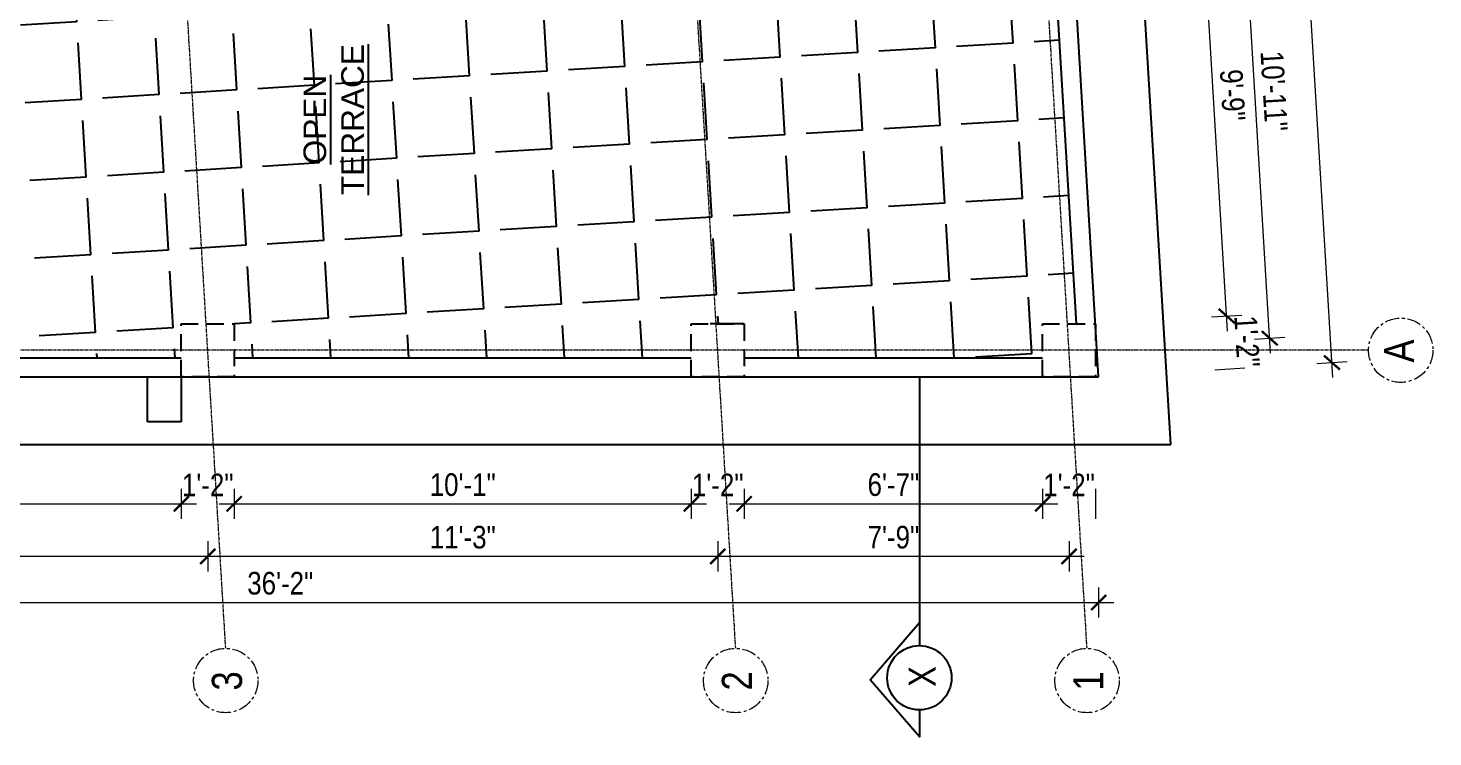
# Model space of a CAD drawing. Header units: inches. Extents: x -10117506 to -5032697, y -6529230 to -3253155.
# Drawn here: x -5060192.8 to -5059820.3, y -3255111.4 to -3254923.5 of the extents above; entities that cross this region are included whole.
import ezdxf

# ---------------------------------------------------------------- set-up
doc = ezdxf.new("R2010")
doc.units = ezdxf.units.IN
doc.header["$LTSCALE"] = 2
doc.header["$MEASUREMENT"] = 0
doc.header["$PDMODE"] = 34
doc.linetypes.add('CENTER', pattern=[2, 1.25, -0.25, 0.25, -0.25])
doc.linetypes.add('HIDDEN', pattern=[0.375, 0.25, -0.125])
doc.layers.get('0').update_dxf_attribs({"linetype": 'CONTINUOUS'})
doc.layers.get('DEFPOINTS').update_dxf_attribs({"color": 141, "linetype": 'CONTINUOUS'})
doc.layers.add('A-Hatch', color=7, linetype='CONTINUOUS')
for name, color, linetype, lineweight in [('Annotations-Bold.w', 177, 'CONTINUOUS', 13), ('DIM 1-100', 4, 'CONTINUOUS', 13), ('TEXT', 181, 'CONTINUOUS', 25)]:
    doc.layers.add(name, color=color, linetype=linetype, lineweight=lineweight)
doc.styles.add('ARAIL', font='ARIALN.TTF')
doc.styles.add('arial.', font='arial.ttf')
doc.styles.get("Standard").update_dxf_attribs({"font": 'ARIALN.TTF'})
doc.dimstyles.new('1 by 96', dxfattribs={"dimtxt": 6, "dimasz": 4, "dimexe": 4, "dimexo": 4, "dimgap": 2, "dimtad": 1, "dimdec": 0, "dimzin": 0, "dimdsep": 46, "dimlunit": 4, "dimtxsty": 'Standard', "dimblk": 'ARCHTICK', "dimcen": 0, "dimdle": 4, "dimadec": 0, "dimazin": 0, "dimtfac": 1, "dimtdec": 0, "dimtix": 1, "dimtofl": 0, "dimtmove": 1, "dimatfit": 3, "dimldrblk": 'ARCHTICK', "dimfxl": 4, "dimfxlon": 1, "dimtolj": 1, "dimtzin": 0, "dimlwd": -1, "dimlwe": -1, "dimarcsym": 0})

# ---------------------------------------------------------------- blocks, each defined once
blk = doc.blocks.new('_ArchTick')
at = {"color": 0, "linetype": 'ByBlock', "const_width": 0.15}
blk.add_lwpolyline([(-0.5, -0.5), (0.5, 0.5)], dxfattribs=at)
blk = doc.blocks.new('*D1595')
at = {"layer": 'DEFPOINTS', "color": 0, "ltscale": 0.5, "transparency": 16777216}
for p in [(-5060328.97, -3255015.89), (-5060152.18, -3255015.89), (-5060152.18, -3255049.6)]:
    blk.add_point(p, dxfattribs=at)
at = {"layer": 'DIM 1-100', "color": 0, "ltscale": 0.5, "transparency": 16777216}
for p, q in [((-5060328.97, -3255045.6), (-5060328.97, -3255053.6)), ((-5060152.18, -3255045.6), (-5060152.18, -3255053.6)), ((-5060332.97, -3255049.6), (-5060148.18, -3255049.6))]:
    blk.add_line(p, q, dxfattribs=at)
at = {"layer": 'DIM 1-100', "color": 0, "ltscale": 0.5, "transparency": 16777216, "xscale": 4, "yscale": 4, "zscale": 4, "rotation": 180}
blk.add_blockref('_ArchTick', (-5060328.97, -3255049.6), dxfattribs=at)
at = {"layer": 'DIM 1-100', "color": 0, "ltscale": 0.5, "transparency": 16777216, "xscale": 4, "yscale": 4, "zscale": 4}
blk.add_blockref('_ArchTick', (-5060152.18, -3255049.6), dxfattribs=at)
at = {"layer": 'DIM 1-100', "color": 0, "ltscale": 0.5, "transparency": 16777216, "insert": (-5060240.57, -3255044.54), "char_height": 6, "attachment_point": 5}
blk.add_mtext('\\A1;14\'-9"', dxfattribs=at)
blk = doc.blocks.new('*D1596')
at = {"layer": 'DEFPOINTS', "color": 0, "ltscale": 0.5, "transparency": 16777216}
for p in [(-5060152.18, -3255015.89), (-5060138.18, -3255015.89), (-5060138.18, -3255049.6)]:
    blk.add_point(p, dxfattribs=at)
at = {"layer": 'DIM 1-100', "color": 0, "ltscale": 0.5, "transparency": 16777216}
for p, q in [((-5060152.18, -3255045.6), (-5060152.18, -3255053.6)), ((-5060138.18, -3255045.6), (-5060138.18, -3255053.6))]:
    blk.add_line(p, q, dxfattribs=at)
at = {"layer": 'DIM 1-100', "color": 0, "ltscale": 0.5, "transparency": 16777216, "insert": (-5060145.18, -3255044.59), "char_height": 6, "attachment_point": 5}
blk.add_mtext('\\A1;1\'-2"', dxfattribs=at)
blk = doc.blocks.new('*D1597')
at = {"layer": 'DEFPOINTS', "color": 0, "ltscale": 0.5, "transparency": 16777216}
for p in [(-5060138.18, -3255015.89), (-5060016.93, -3255015.89), (-5060016.93, -3255049.6)]:
    blk.add_point(p, dxfattribs=at)
at = {"layer": 'DIM 1-100', "color": 0, "ltscale": 0.5, "transparency": 16777216}
for p, q in [((-5060138.18, -3255045.6), (-5060138.18, -3255053.6)), ((-5060016.93, -3255045.6), (-5060016.93, -3255053.6)), ((-5060142.18, -3255049.6), (-5060012.93, -3255049.6))]:
    blk.add_line(p, q, dxfattribs=at)
at = {"layer": 'DIM 1-100', "color": 0, "ltscale": 0.5, "transparency": 16777216, "xscale": 4, "yscale": 4, "zscale": 4, "rotation": 180}
blk.add_blockref('_ArchTick', (-5060138.18, -3255049.6), dxfattribs=at)
at = {"layer": 'DIM 1-100', "color": 0, "ltscale": 0.5, "transparency": 16777216, "xscale": 4, "yscale": 4, "zscale": 4}
blk.add_blockref('_ArchTick', (-5060016.93, -3255049.6), dxfattribs=at)
at = {"layer": 'DIM 1-100', "color": 0, "ltscale": 0.5, "transparency": 16777216, "insert": (-5060077.55, -3255044.54), "char_height": 6, "attachment_point": 5}
blk.add_mtext('\\A1;10\'-1"', dxfattribs=at)
blk = doc.blocks.new('*D1598')
at = {"layer": 'DEFPOINTS', "color": 0, "ltscale": 0.5, "transparency": 16777216}
for p in [(-5060016.93, -3255015.89), (-5060002.93, -3255015.89), (-5060002.93, -3255049.6)]:
    blk.add_point(p, dxfattribs=at)
at = {"layer": 'DIM 1-100', "color": 0, "ltscale": 0.5, "transparency": 16777216}
for p, q in [((-5060016.93, -3255045.6), (-5060016.93, -3255053.6)), ((-5060002.93, -3255045.6), (-5060002.93, -3255053.6))]:
    blk.add_line(p, q, dxfattribs=at)
at = {"layer": 'DIM 1-100', "color": 0, "ltscale": 0.5, "transparency": 16777216, "insert": (-5060009.93, -3255044.59), "char_height": 6, "attachment_point": 5}
blk.add_mtext('\\A1;1\'-2"', dxfattribs=at)
blk = doc.blocks.new('*D1599')
at = {"layer": 'DEFPOINTS', "color": 0, "ltscale": 0.5, "transparency": 16777216}
for p in [(-5060002.93, -3255015.89), (-5059923.76, -3255015.89), (-5059923.76, -3255049.6)]:
    blk.add_point(p, dxfattribs=at)
at = {"layer": 'DIM 1-100', "color": 0, "ltscale": 0.5, "transparency": 16777216}
for p, q in [((-5060002.93, -3255045.6), (-5060002.93, -3255053.6)), ((-5059923.76, -3255045.6), (-5059923.76, -3255053.6)), ((-5060006.93, -3255049.6), (-5059919.76, -3255049.6))]:
    blk.add_line(p, q, dxfattribs=at)
at = {"layer": 'DIM 1-100', "color": 0, "ltscale": 0.5, "transparency": 16777216, "xscale": 4, "yscale": 4, "zscale": 4, "rotation": 180}
blk.add_blockref('_ArchTick', (-5060002.93, -3255049.6), dxfattribs=at)
at = {"layer": 'DIM 1-100', "color": 0, "ltscale": 0.5, "transparency": 16777216, "xscale": 4, "yscale": 4, "zscale": 4}
blk.add_blockref('_ArchTick', (-5059923.76, -3255049.6), dxfattribs=at)
at = {"layer": 'DIM 1-100', "color": 0, "ltscale": 0.5, "transparency": 16777216, "insert": (-5059963.34, -3255044.54), "char_height": 6, "attachment_point": 5}
blk.add_mtext('\\A1;6\'-7"', dxfattribs=at)
blk = doc.blocks.new('*D1600')
at = {"layer": 'DEFPOINTS', "color": 0, "ltscale": 0.5, "transparency": 16777216}
for p in [(-5059923.76, -3255015.89), (-5059909.76, -3255015.89), (-5059909.76, -3255049.6)]:
    blk.add_point(p, dxfattribs=at)
at = {"layer": 'DIM 1-100', "color": 0, "ltscale": 0.5, "transparency": 16777216}
for p, q in [((-5059923.76, -3255045.6), (-5059923.76, -3255053.6)), ((-5059909.76, -3255045.6), (-5059909.76, -3255053.6))]:
    blk.add_line(p, q, dxfattribs=at)
at = {"layer": 'DIM 1-100', "color": 0, "ltscale": 0.5, "transparency": 16777216, "insert": (-5059916.76, -3255044.59), "char_height": 6, "attachment_point": 5}
blk.add_mtext('\\A1;1\'-2"', dxfattribs=at)
blk = doc.blocks.new('*D1601')
at = {"layer": 'DEFPOINTS', "color": 0, "ltscale": 0.5, "transparency": 16777216}
for p in [(-5060009.93, -3255008.89), (-5059916.76, -3255008.89), (-5060009.93, -3255063.53)]:
    blk.add_point(p, dxfattribs=at)
at = {"layer": 'DIM 1-100', "color": 0, "ltscale": 0.5, "transparency": 16777216}
for p, q in [((-5060009.93, -3255059.53), (-5060009.93, -3255067.53)), ((-5059916.76, -3255059.53), (-5059916.76, -3255067.53)), ((-5059912.76, -3255063.53), (-5060013.93, -3255063.53))]:
    blk.add_line(p, q, dxfattribs=at)
at = {"layer": 'DIM 1-100', "color": 0, "ltscale": 0.5, "transparency": 16777216, "xscale": 4, "yscale": 4, "zscale": 4, "rotation": 180}
blk.add_blockref('_ArchTick', (-5060009.93, -3255063.53), dxfattribs=at)
at = {"layer": 'DIM 1-100', "color": 0, "ltscale": 0.5, "transparency": 16777216, "xscale": 4, "yscale": 4, "zscale": 4}
blk.add_blockref('_ArchTick', (-5059916.76, -3255063.53), dxfattribs=at)
at = {"layer": 'DIM 1-100', "color": 0, "ltscale": 0.5, "transparency": 16777216, "insert": (-5059963.34, -3255058.47), "char_height": 6, "attachment_point": 5}
blk.add_mtext('\\A1;7\'-9"', dxfattribs=at)
blk = doc.blocks.new('*D1602')
at = {"layer": 'DEFPOINTS', "color": 0, "ltscale": 0.5, "transparency": 16777216}
for p in [(-5060145.18, -3255008.89), (-5060009.93, -3255008.89), (-5060145.18, -3255063.53)]:
    blk.add_point(p, dxfattribs=at)
at = {"layer": 'DIM 1-100', "color": 0, "ltscale": 0.5, "transparency": 16777216}
for p, q in [((-5060145.18, -3255059.53), (-5060145.18, -3255067.53)), ((-5060009.93, -3255059.53), (-5060009.93, -3255067.53)), ((-5060005.93, -3255063.53), (-5060149.18, -3255063.53))]:
    blk.add_line(p, q, dxfattribs=at)
at = {"layer": 'DIM 1-100', "color": 0, "ltscale": 0.5, "transparency": 16777216, "xscale": 4, "yscale": 4, "zscale": 4, "rotation": 180}
blk.add_blockref('_ArchTick', (-5060145.18, -3255063.53), dxfattribs=at)
at = {"layer": 'DIM 1-100', "color": 0, "ltscale": 0.5, "transparency": 16777216, "xscale": 4, "yscale": 4, "zscale": 4}
blk.add_blockref('_ArchTick', (-5060009.93, -3255063.53), dxfattribs=at)
at = {"layer": 'DIM 1-100', "color": 0, "ltscale": 0.5, "transparency": 16777216, "insert": (-5060077.55, -3255058.47), "char_height": 6, "attachment_point": 5}
blk.add_mtext('\\A1;11\'-3"', dxfattribs=at)
blk = doc.blocks.new('*D1603')
at = {"layer": 'DEFPOINTS', "color": 0, "ltscale": 0.5, "transparency": 16777216}
for p in [(-5060335.97, -3255008.89), (-5060145.18, -3255008.89), (-5060335.97, -3255063.53)]:
    blk.add_point(p, dxfattribs=at)
at = {"layer": 'DIM 1-100', "color": 0, "ltscale": 0.5, "transparency": 16777216}
for p, q in [((-5060335.97, -3255059.53), (-5060335.97, -3255067.53)), ((-5060145.18, -3255059.53), (-5060145.18, -3255067.53)), ((-5060141.18, -3255063.53), (-5060339.97, -3255063.53))]:
    blk.add_line(p, q, dxfattribs=at)
at = {"layer": 'DIM 1-100', "color": 0, "ltscale": 0.5, "transparency": 16777216, "xscale": 4, "yscale": 4, "zscale": 4, "rotation": 180}
blk.add_blockref('_ArchTick', (-5060335.97, -3255063.53), dxfattribs=at)
at = {"layer": 'DIM 1-100', "color": 0, "ltscale": 0.5, "transparency": 16777216, "xscale": 4, "yscale": 4, "zscale": 4}
blk.add_blockref('_ArchTick', (-5060145.18, -3255063.53), dxfattribs=at)
at = {"layer": 'DIM 1-100', "color": 0, "ltscale": 0.5, "transparency": 16777216, "insert": (-5060240.57, -3255058.47), "char_height": 6, "attachment_point": 5}
blk.add_mtext('\\A1;15\'-11"', dxfattribs=at)
blk = doc.blocks.new('*D1604')
at = {"layer": 'DEFPOINTS', "color": 0, "ltscale": 0.5, "transparency": 16777216}
for p in [(-5060342.97, -3255015.89), (-5059908.91, -3255015.89), (-5059908.91, -3255075.74)]:
    blk.add_point(p, dxfattribs=at)
at = {"layer": 'DIM 1-100', "color": 0, "ltscale": 0.5, "transparency": 16777216}
for p, q in [((-5060342.97, -3255071.74), (-5060342.97, -3255079.74)), ((-5059908.91, -3255071.74), (-5059908.91, -3255079.74)), ((-5060346.97, -3255075.74), (-5059904.91, -3255075.74))]:
    blk.add_line(p, q, dxfattribs=at)
at = {"layer": 'DIM 1-100', "color": 0, "ltscale": 0.5, "transparency": 16777216, "xscale": 4, "yscale": 4, "zscale": 4, "rotation": 180}
blk.add_blockref('_ArchTick', (-5060342.97, -3255075.74), dxfattribs=at)
at = {"layer": 'DIM 1-100', "color": 0, "ltscale": 0.5, "transparency": 16777216, "xscale": 4, "yscale": 4, "zscale": 4}
blk.add_blockref('_ArchTick', (-5059908.91, -3255075.74), dxfattribs=at)
at = {"layer": 'DIM 1-100', "color": 0, "ltscale": 0.5, "transparency": 16777216, "insert": (-5060125.94, -3255070.68), "char_height": 6, "attachment_point": 5}
blk.add_mtext('\\A1;36\'-2"', dxfattribs=at)
blk = doc.blocks.new('*D1605')
at = {"layer": 'DEFPOINTS', "color": 0, "ltscale": 0.5, "transparency": 16777216}
for p in [(-5059874.96, -3254999.8), (-5059909.76, -3255001.89), (-5059908.91, -3255015.89)]:
    blk.add_point(p, dxfattribs=at)
at = {"layer": 'DIM 1-100', "color": 0, "ltscale": 0.5, "transparency": 16777216}
for p, q in [((-5059878.96, -3255000.04), (-5059870.97, -3254999.56)), ((-5059878.11, -3255014.04), (-5059870.13, -3255013.56))]:
    blk.add_line(p, q, dxfattribs=at)
at = {"layer": 'DIM 1-100', "color": 0, "ltscale": 0.5, "transparency": 16777216, "insert": (-5059869.54, -3255006.5), "char_height": 6, "attachment_point": 5, "rotation": 273.4431}
blk.add_mtext('\\A1;1\'-2"', dxfattribs=at)
blk = doc.blocks.new('*D1606')
at = {"layer": 'DEFPOINTS', "color": 0, "ltscale": 0.5, "transparency": 16777216}
for p in [(-5059917.61, -3254885.47), (-5059881.97, -3254883.33), (-5059909.76, -3255001.89)]:
    blk.add_point(p, dxfattribs=at)
at = {"layer": 'DIM 1-100', "color": 0, "ltscale": 0.5, "transparency": 16777216}
for p, q in [((-5059874.72, -3255003.79), (-5059882.21, -3254879.33)), ((-5059885.96, -3254883.57), (-5059877.98, -3254883.09)), ((-5059878.96, -3255000.04), (-5059870.97, -3254999.56))]:
    blk.add_line(p, q, dxfattribs=at)
at = {"layer": 'DIM 1-100', "color": 0, "ltscale": 0.5, "transparency": 16777216, "xscale": 4, "yscale": 4, "zscale": 4}
for p, rotation in [((-5059881.97, -3254883.33), 93.44314890469491), ((-5059874.96, -3254999.8), 273.4431489046949)]:
    blk.add_blockref('_ArchTick', p, dxfattribs=dict(at, rotation=rotation))
at = {"layer": 'DIM 1-100', "color": 0, "ltscale": 0.5, "transparency": 16777216, "insert": (-5059873.41, -3254941.26), "char_height": 6, "attachment_point": 5, "rotation": 273.4431}
blk.add_mtext('\\A1;9\'-9"', dxfattribs=at)
blk = doc.blocks.new('*D1610')
at = {"layer": 'DEFPOINTS', "color": 0, "ltscale": 0.5, "transparency": 16777216}
for p in [(-5059871.39, -3254875.27), (-5059924.61, -3254878.47), (-5059916.76, -3255008.89)]:
    blk.add_point(p, dxfattribs=at)
at = {"layer": 'DIM 1-100', "color": 0, "ltscale": 0.5, "transparency": 16777216}
for p, q in [((-5059863.3, -3255009.69), (-5059871.63, -3254871.28)), ((-5059875.38, -3254875.51), (-5059867.4, -3254875.03)), ((-5059867.54, -3255005.93), (-5059859.55, -3255005.45))]:
    blk.add_line(p, q, dxfattribs=at)
at = {"layer": 'DIM 1-100', "color": 0, "ltscale": 0.5, "transparency": 16777216, "xscale": 4, "yscale": 4, "zscale": 4}
for p, rotation in [((-5059871.39, -3254875.27), 93.44314890062256), ((-5059863.54, -3255005.69), 273.4431489006226)]:
    blk.add_blockref('_ArchTick', p, dxfattribs=dict(at, rotation=rotation))
at = {"layer": 'DIM 1-100', "color": 0, "ltscale": 0.5, "transparency": 16777216, "insert": (-5059862.41, -3254940.18), "char_height": 6, "attachment_point": 5, "rotation": 273.4431}
blk.add_mtext('\\A1;10\'-11"', dxfattribs=at)
blk = doc.blocks.new('*D1612')
at = {"layer": 'DEFPOINTS', "color": 0, "ltscale": 0.5, "transparency": 16777216}
for p in [(-5059862.9, -3254749.57), (-5059924.78, -3254753.31), (-5059908.91, -3255015.89)]:
    blk.add_point(p, dxfattribs=at)
at = {"layer": 'DIM 1-100', "color": 0, "ltscale": 0.5, "transparency": 16777216}
for p, q in [((-5059846.79, -3255016.15), (-5059863.14, -3254745.58)), ((-5059866.89, -3254749.81), (-5059858.9, -3254749.33)), ((-5059851.03, -3255012.4), (-5059843.04, -3255011.91))]:
    blk.add_line(p, q, dxfattribs=at)
at = {"layer": 'DIM 1-100', "color": 0, "ltscale": 0.5, "transparency": 16777216, "xscale": 4, "yscale": 4, "zscale": 4}
for p, rotation in [((-5059862.9, -3254749.57), 93.45713446702192), ((-5059847.03, -3255012.16), 273.4571344670219)]:
    blk.add_blockref('_ArchTick', p, dxfattribs=dict(at, rotation=rotation))
at = {"layer": 'DIM 1-100', "color": 0, "ltscale": 0.5, "transparency": 16777216, "insert": (-5059849.96, -3254880.56), "char_height": 6, "attachment_point": 5, "rotation": 273.4571}
blk.add_mtext('\\A1;21\'-11"', dxfattribs=at)

msp = doc.modelspace()

# ---------------------------------------------------------------- hatches: boundary and pattern name
at = {"layer": 'A-Hatch', "ltscale": 0.5}
h = msp.add_hatch(dxfattribs=at)
h.set_pattern_fill('ANGLE', color=256, scale=75, angle=93.4571)
h.set_pattern_definition([(93.45713447, (-8315941.052, 1793717.574), (-20.587466465, -1.243724074), [15, -5.625]), (183.45713447, (-8315941.052, 1793717.574), (1.243724074, -20.587466465), [15, -5.625])])
edge = h.paths.add_edge_path()
edge.add_line((-5060288.95, -3254885.47), (-5060288.95, -3254876.47))
edge.add_line((-5060288.95, -3254876.47), (-5060339.81, -3254876.47))
edge.add_line((-5060339.81, -3254876.47), (-5060339.81, -3254885.47))
edge.add_line((-5060339.81, -3254885.47), (-5060348.79, -3254885.47))
edge.add_line((-5060348.79, -3254885.47), (-5060339.11, -3255001.89))
edge.add_line((-5060339.11, -3255001.89), (-5060328.97, -3255001.89))
edge.add_line((-5060328.97, -3255001.89), (-5060328.97, -3255010.89))
edge.add_line((-5060328.97, -3255010.89), (-5060152.18, -3255010.89))
edge.add_line((-5060152.18, -3255010.89), (-5060152.18, -3255001.89))
edge.add_line((-5060152.18, -3255001.89), (-5060138.18, -3255001.89))
edge.add_line((-5060138.18, -3255001.89), (-5060138.18, -3255010.89))
edge.add_line((-5060138.18, -3255010.89), (-5060016.93, -3255010.89))
edge.add_line((-5060016.93, -3255010.89), (-5060016.93, -3255001.89))
edge.add_line((-5060016.93, -3255001.89), (-5060002.93, -3255001.89))
edge.add_line((-5060002.93, -3255001.89), (-5060002.93, -3255010.89))
edge.add_line((-5060002.93, -3255010.89), (-5059923.76, -3255010.89))
edge.add_line((-5059923.76, -3255010.89), (-5059923.76, -3255001.89))
edge.add_line((-5059923.76, -3255001.89), (-5059914.76, -3255001.89))
edge.add_line((-5059914.76, -3255001.89), (-5059921.77, -3254885.47))
edge.add_line((-5059921.77, -3254885.47), (-5059931.61, -3254885.47))
edge.add_line((-5059931.61, -3254885.47), (-5059934.06, -3254885.47))
edge.add_line((-5059934.06, -3254885.47), (-5059934.08, -3254911.27))
edge.add_line((-5059934.08, -3254911.27), (-5059935.3, -3254911.3))
edge.add_ellipse((-5059935.28, -3254880.14), major_axis=(-18.79, 24.85), ratio=1, start_angle=62.763, end_angle=142.875, ccw=False)
edge.add_line((-5059965.98, -3254885.47), (-5060142.38, -3254885.47))
edge.add_line((-5060142.38, -3254885.47), (-5060142.38, -3254885.47))
edge.add_line((-5060142.38, -3254885.47), (-5060146.05, -3254885.47))
edge.add_line((-5060146.05, -3254885.47), (-5060160.05, -3254885.47))
edge.add_line((-5060160.05, -3254885.47), (-5060163.73, -3254885.47))
edge.add_line((-5060163.73, -3254885.47), (-5060288.95, -3254885.47))
h.paths.add_polyline_path([(-5060100.95, -3254969.15), (-5060100.95, -3254926.1), (-5060123.42, -3254926.1), (-5060123.42, -3254969.15)], flags=24)

# ---------------------------------------------------------------- linework, layer by layer
at = {"ltscale": 0.5}
for p, q in [((-5059908.91, -3255015.89), (-5059918.14, -3254862.49)), ((-5059889.8, -3255033.89), (-5059899.57, -3254871.47)), ((-5059914.76, -3255001.89), (-5059921.77, -3254885.47)), ((-5060002.93, -3255001.89), (-5060011.95, -3255001.89)), ((-5060328.97, -3255010.89), (-5060152.18, -3255010.89)), ((-5060138.18, -3255010.89), (-5060016.93, -3255010.89)), ((-5060002.93, -3255010.89), (-5059923.76, -3255010.89)), ((-5060342.97, -3255015.89), (-5059908.91, -3255015.89)), ((-5060161.18, -3255027.89), (-5060161.18, -3255015.89)), ((-5060152.18, -3255015.89), (-5060152.18, -3255027.89)), ((-5060152.18, -3255027.89), (-5060161.18, -3255027.89)), ((-5060341.47, -3255033.89), (-5059889.8, -3255033.89))]:
    msp.add_line(p, q, dxfattribs=at)
at = {"linetype": 'HIDDEN', "ltscale": 9}
for points in [[(-5060152.18, -3255015.89), (-5060152.18, -3255001.89), (-5060138.18, -3255001.89), (-5060138.18, -3255015.89)], [(-5060016.93, -3255015.89), (-5060016.93, -3255001.89), (-5060002.93, -3255001.89), (-5060002.93, -3255015.89)], [(-5059923.76, -3255015.89), (-5059923.76, -3255001.89), (-5059909.76, -3255001.89), (-5059909.76, -3255015.89)]]:
    msp.add_lwpolyline(points, close=True, dxfattribs=at)
at = {"layer": 'Annotations-Bold.w', "linetype": 'CENTER', "ltscale": 0.3}
for p, q in [((-5060140.4, -3255087.89), (-5060164.97, -3254681.31)), ((-5060005.16, -3255087.89), (-5060029.72, -3254681.31)), ((-5059911.99, -3255087.89), (-5059936.55, -3254681.31)), ((-5059837.33, -3255008.89), (-5060415.55, -3255008.89))]:
    msp.add_line(p, q, dxfattribs=at)
at = {"layer": 'Annotations-Bold.w', "linetype": 'CENTER', "ltscale": 1.5}
for centre in [(-5059828.8, -3255008.89), (-5060140.4, -3255096.43), (-5060005.16, -3255096.43), (-5059911.99, -3255096.43)]:
    msp.add_circle(centre, 8.53, dxfattribs=at)
at = {"layer": 'TEXT'}
for points in [[(-5059956.46, -3255015.89), (-5059956.46, -3255087.16)], [(-5059956.46, -3255104.23), (-5059956.46, -3255111.37), (-5059969.54, -3255096.23), (-5059956.46, -3255081.09)]]:
    msp.add_lwpolyline(points, dxfattribs=at)
msp.add_circle((-5059956.46, -3255095.7), 8.53, dxfattribs=at)

# ---------------------------------------------------------------- texts
at = {"layer": 'Annotations-Bold.w', "linetype": 'CENTER', "ltscale": 1.5, "char_height": 8, "attachment_point": 1, "rotation": 90, "style": 'ARAIL'}
for s, insert in [('A', (-5059833.26, -3255012.13)), ('3', (-5060144.08, -3255099.08)), ('2', (-5060008.83, -3255099.08)), ('1', (-5059915.66, -3255099.08))]:
    msp.add_mtext_dynamic_manual_height_columns(s, width=6.5393, gutter_width=100, heights=[0], dxfattribs=dict(at, insert=insert))
at = {"layer": 'TEXT', "lineweight": -2, "insert": (-5060111.73, -3254947.75), "char_height": 6, "width": 127.5059, "attachment_point": 5, "rotation": 90, "style": 'arial.'}
msp.add_mtext('{\\LOPEN \\PTERRACE}', dxfattribs=at)
at = {"layer": 'TEXT', "insert": (-5059959.3, -3255092.61), "char_height": 7.2, "attachment_point": 3, "rotation": 90, "style": 'ARAIL'}
msp.add_mtext_dynamic_manual_height_columns('X', width=125.4648, gutter_width=90, heights=[0], dxfattribs=at)

# ---------------------------------------------------------------- dimensions: what is measured, and where the dimension line sits
at = {"layer": 'DIM 1-100', "ltscale": 0.5}
for p1, p2, distance, picture, middle in [((-5059908.91, -3255015.89), (-5059924.78, -3254753.31), -61.99, '*D1612', (-5059849.96, -3254880.56)), ((-5059916.76, -3255008.89), (-5059924.61, -3254878.47), -53.31, '*D1610', (-5059862.41, -3254940.18)), ((-5059908.91, -3255015.89), (-5059909.76, -3255001.89), -34.86, '*D1605', (-5059869.54, -3255006.5))]:
    dim = msp.add_aligned_dim(p1=p1, p2=p2, distance=distance, dimstyle='1 by 96', dxfattribs=at)
    dim.commit()
    dim.dimension.update_dxf_attribs({"geometry": picture, "text_midpoint": middle})
for base, p1, p2, angle, picture, middle in [((-5059881.97, -3254883.33), (-5059909.76, -3255001.89), (-5059917.61, -3254885.47), 273.4431, '*D1606', (-5059873.41, -3254941.26)), ((-5060335.97, -3255063.53), (-5060145.18, -3255008.89), (-5060335.97, -3255008.89), 180, '*D1603', (-5060240.57, -3255058.47)), ((-5060145.18, -3255063.53), (-5060009.93, -3255008.89), (-5060145.18, -3255008.89), 180, '*D1602', (-5060077.55, -3255058.47)), ((-5060009.93, -3255063.53), (-5059916.76, -3255008.89), (-5060009.93, -3255008.89), 180, '*D1601', (-5059963.34, -3255058.47)), ((-5059908.91, -3255075.74), (-5060342.97, -3255015.89), (-5059908.91, -3255015.89), 180, '*D1604', (-5060125.94, -3255070.68)), ((-5060152.18, -3255049.6), (-5060328.97, -3255015.89), (-5060152.18, -3255015.89), 180, '*D1595', (-5060240.57, -3255044.54)), ((-5060138.18, -3255049.6), (-5060152.18, -3255015.89), (-5060138.18, -3255015.89), 180, '*D1596', (-5060145.18, -3255044.59)), ((-5060016.93, -3255049.6), (-5060138.18, -3255015.89), (-5060016.93, -3255015.89), 180, '*D1597', (-5060077.55, -3255044.54)), ((-5060002.93, -3255049.6), (-5060016.93, -3255015.89), (-5060002.93, -3255015.89), 180, '*D1598', (-5060009.93, -3255044.59)), ((-5059923.76, -3255049.6), (-5060002.93, -3255015.89), (-5059923.76, -3255015.89), 180, '*D1599', (-5059963.34, -3255044.54)), ((-5059909.76, -3255049.6), (-5059923.76, -3255015.89), (-5059909.76, -3255015.89), 180, '*D1600', (-5059916.76, -3255044.59))]:
    dim = msp.add_linear_dim(base=base, p1=p1, p2=p2, angle=angle, dimstyle='1 by 96', dxfattribs=at)
    dim.commit()
    dim.dimension.update_dxf_attribs({"geometry": picture, "text_midpoint": middle})

doc.saveas('drawing.dxf')
